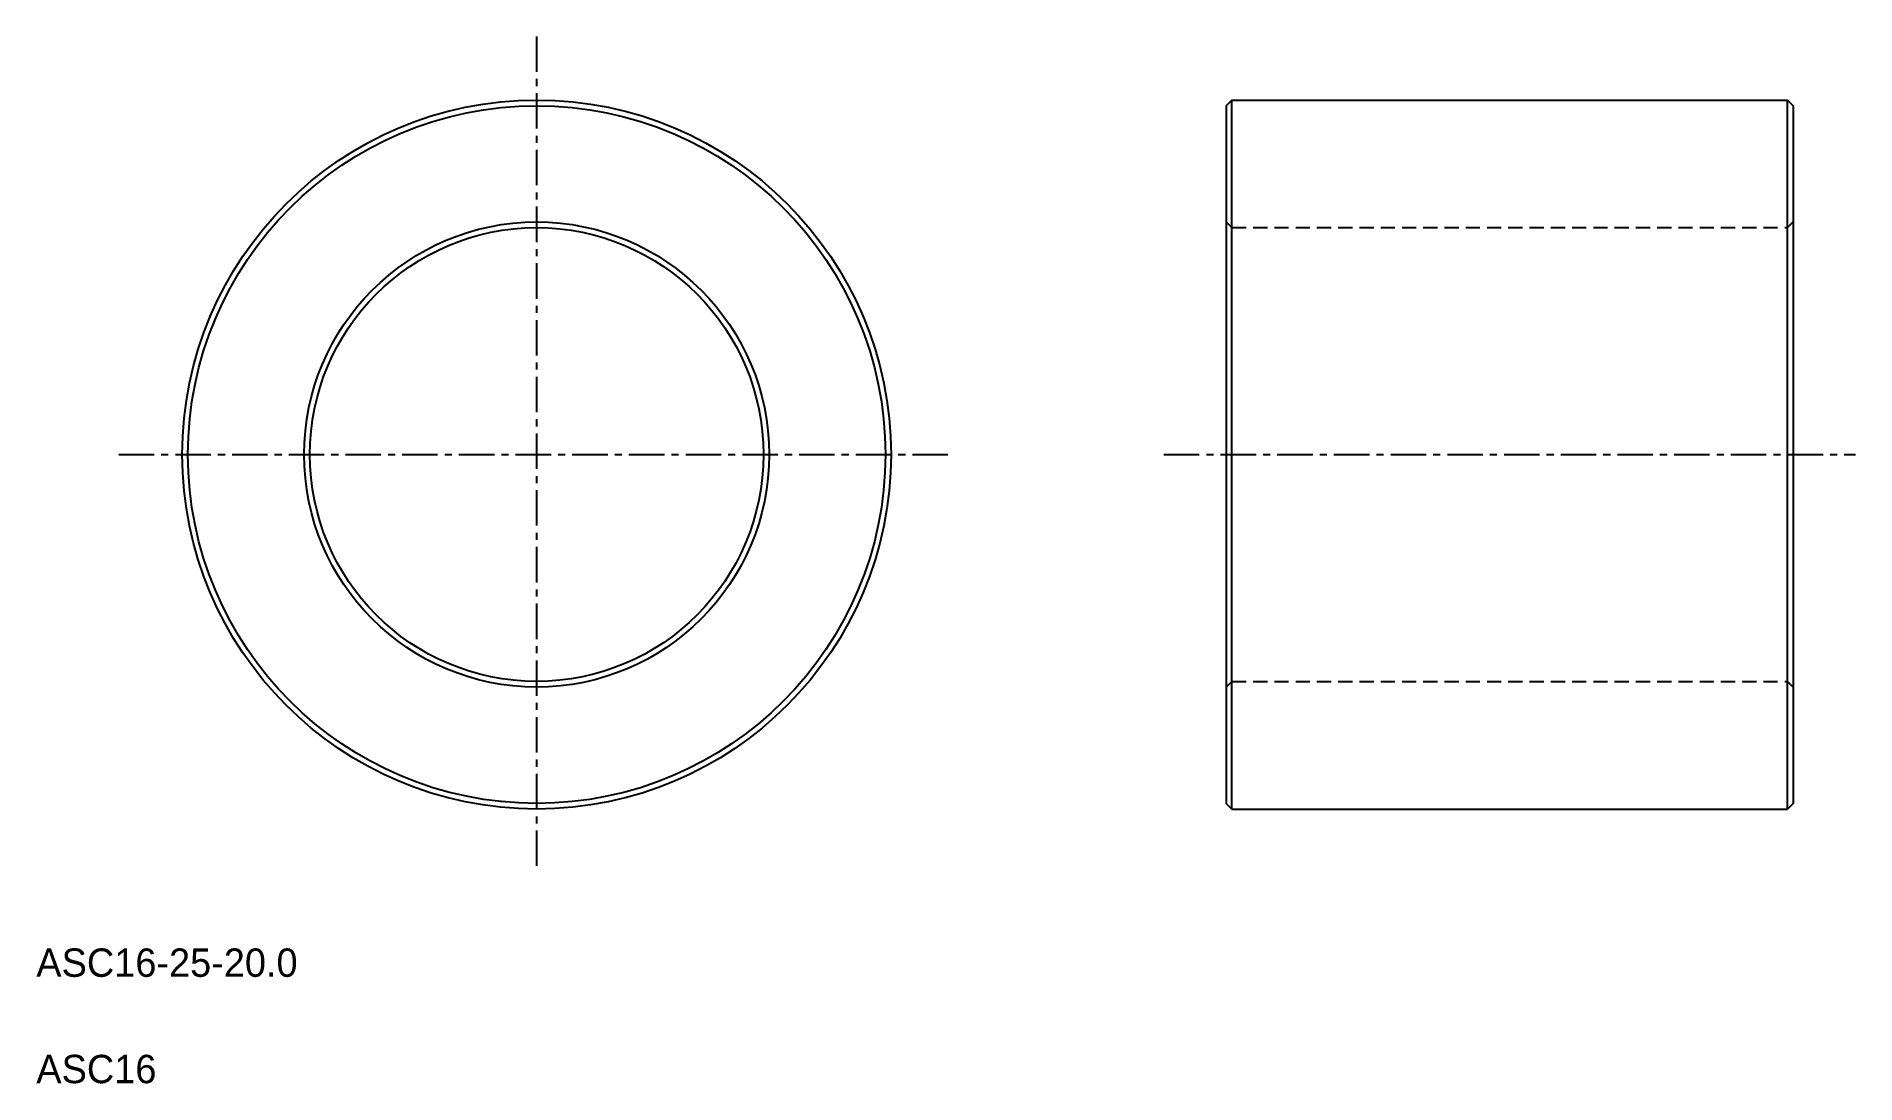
# Model space of a CAD drawing. Extents: x 4 to 68.2, y 0.1 to 37.1.
import ezdxf

# ---------------------------------------------------------------- set-up
doc = ezdxf.new("R2010")
doc.units = 0
doc.linetypes.add('CENTER', pattern=[2, 1.25, -0.25, 0.25, -0.25])
doc.linetypes.add('DASHED', pattern=[0.75, 0.5, -0.25])
doc.layers.get('0').update_dxf_attribs({"linetype": 'CONTINUOUS'})
doc.layers.add('CENTER', color=1, linetype='CENTER')

msp = doc.modelspace()

# ---------------------------------------------------------------- linework, layer by layer
at = {"color": 7, "linetype": 'CONTINUOUS'}
for p, q in [((46.216, 34.811), (46.016, 34.611)), ((46.216, 34.811), (65.816, 34.811)), ((46.216, 9.811), (46.216, 34.811)), ((65.816, 9.811), (65.816, 34.811)), ((65.816, 34.811), (66.016, 34.611)), ((46.016, 34.611), (46.016, 10.011)), ((66.016, 34.611), (66.016, 10.011)), ((46.216, 9.811), (46.016, 10.011)), ((46.216, 9.811), (65.816, 9.811)), ((66.016, 10.011), (65.816, 9.811))]:
    msp.add_line(p, q, dxfattribs=at)
at = {"color": 3, "linetype": 'DASHED'}
for p, q in [((46.216, 30.311), (46.016, 30.511)), ((46.216, 30.311), (65.816, 30.311)), ((65.816, 30.311), (66.016, 30.511)), ((46.216, 14.311), (46.016, 14.111)), ((46.216, 14.311), (65.816, 14.311)), ((65.816, 14.311), (66.016, 14.111))]:
    msp.add_line(p, q, dxfattribs=at)
for p, q in [((48.516, 14.311), (48.516, 14.311)), ((51.016, 14.311), (51.017, 14.311))]:
    msp.add_line(p, q)
at = {"color": 7, "linetype": 'CONTINUOUS'}
for radius in [12.5, 12.3, 8.2, 8]:
    msp.add_circle((21.691, 22.311), radius, dxfattribs=at)
at = {"layer": 'CENTER', "color": 1, "linetype": 'CENTER'}
for p, q in [((21.691, 37.054), (21.691, 7.568)), ((6.948, 22.311), (36.434, 22.311)), ((43.816, 22.311), (68.216, 22.311))]:
    msp.add_line(p, q, dxfattribs=at)

# ---------------------------------------------------------------- texts
for s, p in [('ASC16-25-20.0', (4.041, 3.895)), ('ASC16', (4.041, 0.145))]:
    msp.add_text(s, height=1).set_placement(p)

doc.saveas('drawing.dxf')
